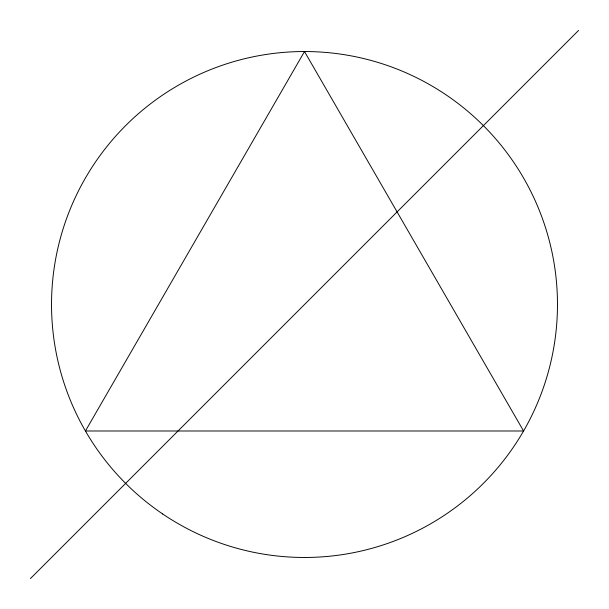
<?xml version="1.0" encoding="UTF-8"?>
<svg xmlns="http://www.w3.org/2000/svg" width="609" height="609" viewBox="0 0 609 609"><rect width="100%" height="100%" fill="white"/><g stroke="black" fill="none" stroke-linecap="round" stroke-linejoin="round"><path stroke-width="0.91" d="M30.45 578.55L578.55 30.45M304.5 51.537L85.427 430.989L523.573 430.989L304.5 51.537M162.71 513.996A252.963 252.963 0 0 0 556.824 322.549A252.963 252.963 0 0 0 193.966 76.962A252.963 252.963 0 0 0 162.71 513.996"/></g></svg>
